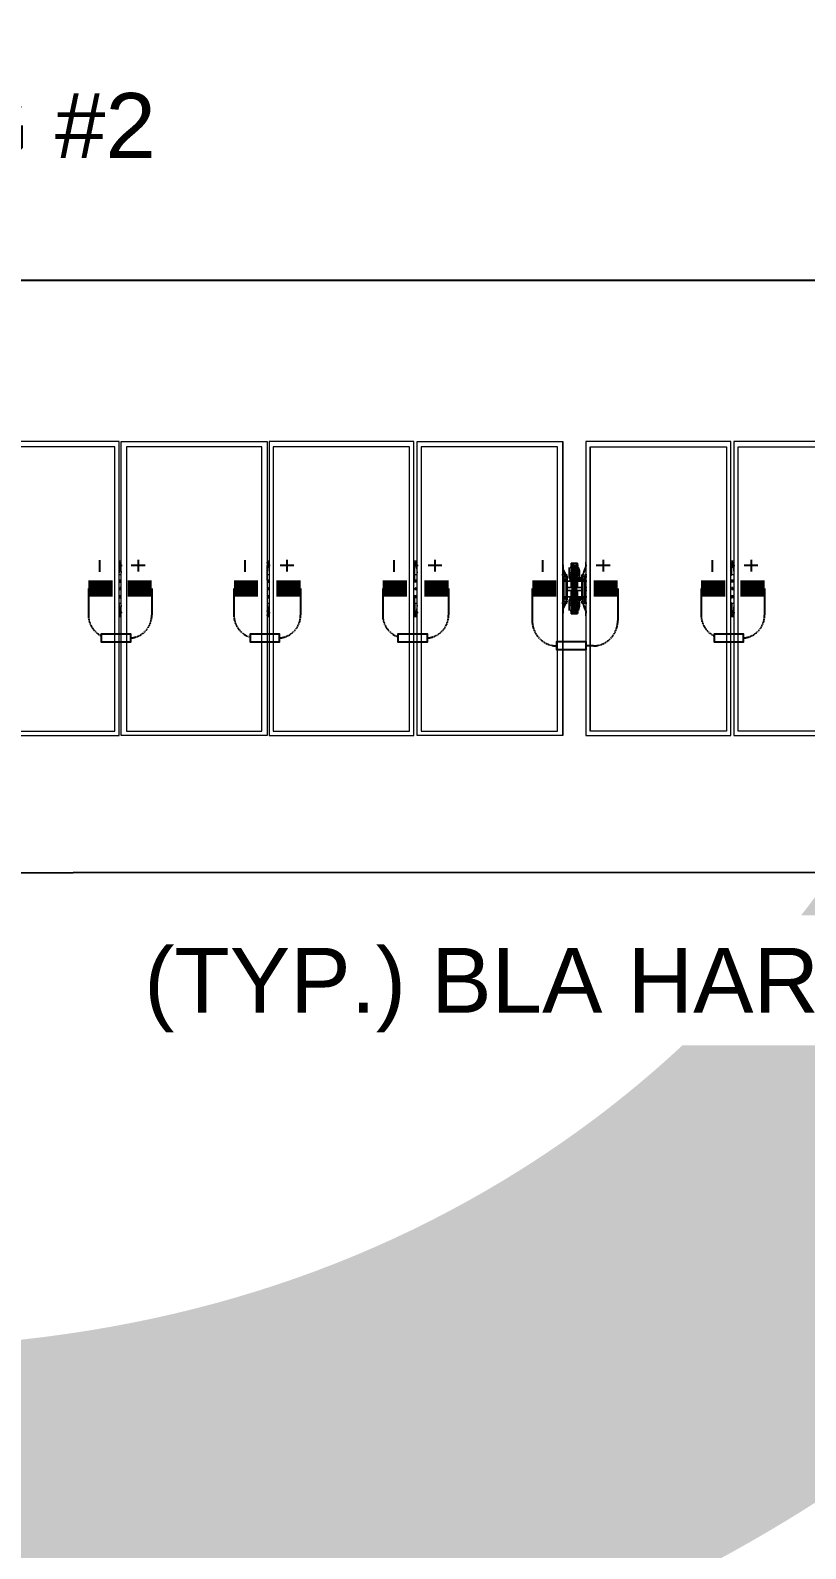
# Model space of a CAD drawing. Header units: feet. Extents: x -327 to 55127, y -297 to 4121.
# Drawn here: x 727.2 to 966.3, y 1106.2 to 1574 of the extents above; entities that cross this region are included whole.
import ezdxf
from ezdxf import colors
from ezdxf.entities.mleader import LeaderData, LeaderLine
from ezdxf.enums import TextEntityAlignment as Align
from ezdxf.lldxf.tags import DXFTag
from ezdxf.math import Vec2, Vec3

# ---------------------------------------------------------------- set-up
doc = ezdxf.new("R2018")
doc.units = ezdxf.units.FT
doc.header["$MEASUREMENT"] = 0
doc.linetypes.add('HIDDEN', pattern=[0.375, 0.25, -0.125])
for name, color, linetype in [('E-DC HARNESS-POS', 10, 'DC HARNESS CABLE'), ('E-HARN-COMP', 8, 'Continuous'), ('E-TRNK-CABL-NEG', 6, 'HIDDEN'), ('E-TRUNK-CABLE-POS', 6, 'HIDDEN'), ('G-ANNO-TEXT', 1, 'Continuous'), ('Polarity-Text', 7, 'Continuous')]:
    doc.layers.add(name, color=color, linetype=linetype)
doc.styles.add('NEI-A', font='arial.ttf')
doc.styles.get("Standard").update_dxf_attribs({"font": 'arial.ttf'})
tags = doc.linetypes.add('DC HARNESS CABLE', pattern='A,0.5,-0.2,["DH",Standard,S=0.1,R=0,X=-0.1,Y=-0.05],-0.2', length=0.9).pattern_tags.tags
tags[6] = DXFTag(74, 10)

# ---------------------------------------------------------------- blocks, each defined once
blk = doc.blocks.new('A$Cc93f9aa1')
at = {"lineweight": 5}
for points in [[(3.1382, 0), (3.3682, 0), (3.3682, 0.4666), (3.1382, 0.4666)], [(3.3615, 0.0067), (3.3615, 0.4583), (3.1449, 0.4583), (3.1449, 0.0067)], [(3.6032, 0.4666), (3.6032, 0), (3.3715, 0), (3.3715, 0.4666)], [(3.5949, 0.4583), (3.3799, 0.4583), (3.3799, 0.0067), (3.5949, 0.0067)], [(3.8365, 0.4666), (3.6065, 0.4666), (3.6065, 0), (3.8365, 0)], [(3.8298, 0.0067), (3.8298, 0.4583), (3.6132, 0.4583), (3.6132, 0.0067)], [(4.0732, 0), (3.8415, 0), (3.8415, 0.4666), (4.0732, 0.4666)], [(4.0648, 0.0067), (4.0648, 0.4583), (3.8482, 0.4583), (3.8482, 0.0067)], [(4.1098, 0), (4.3398, 0), (4.3398, 0.4666), (4.1098, 0.4666)], [(4.1165, 0.4583), (4.3332, 0.4583), (4.3332, 0.0067), (4.1165, 0.0067)], [(4.5748, 0.4666), (4.3448, 0.4666), (4.3448, 0), (4.5748, 0)], [(4.3515, 0.4583), (4.5681, 0.4583), (4.5681, 0.0067), (4.3515, 0.0067)], [(3.3699, 0.275), (3.3699, 0.2733)], [(4.0732, 0.2667), (4.0732, 0.27), (4.0732, 0.275), (4.0732, 0.27)], [(4.0832, 0.2667), (4.0832, 0.2583), (4.0832, 0.2567), (4.0832, 0.255), (4.0865, 0.255), (4.0832, 0.255), (4.0832, 0.2567), (4.0832, 0.2583), (4.0865, 0.2583), (4.0865, 0.2667), (4.0865, 0.2583), (4.0865, 0.255), (4.0848, 0.25), (4.0832, 0.25), (4.0832, 0.2567), (4.0832, 0.25), (4.0848, 0.25), (4.0865, 0.255), (4.0865, 0.2583), (4.0832, 0.2583)], [(4.0832, 0.2667), (4.0832, 0.25)], [(4.0865, 0.2667), (4.0848, 0.2667)], [(4.0948, 0.2683), (4.0965, 0.2683), (4.0948, 0.2683), (4.0932, 0.2683), (4.0932, 0.27), (4.0948, 0.27), (4.0965, 0.27), (4.0948, 0.27), (4.0948, 0.2683), (4.0932, 0.2683), (4.0915, 0.2683), (4.0898, 0.2683), (4.0898, 0.27), (4.0882, 0.27), (4.0865, 0.27), (4.0882, 0.27), (4.0898, 0.27), (4.0898, 0.2683), (4.0915, 0.2683), (4.0915, 0.2667), (4.0915, 0.2467), (4.0898, 0.2467), (4.0898, 0.2183), (4.0882, 0.2183), (4.0882, 0.2467), (4.0882, 0.2183), (4.0898, 0.2183), (4.0898, 0.2467), (4.0915, 0.2467), (4.0915, 0.2667), (4.0898, 0.2667), (4.0915, 0.2667), (4.0915, 0.2683), (4.0898, 0.2683), (4.0882, 0.2683), (4.0882, 0.27), (4.0865, 0.27), (4.0865, 0.2733), (4.0865, 0.2717), (4.0882, 0.27), (4.0865, 0.27), (4.0882, 0.27), (4.0898, 0.27), (4.0915, 0.27), (4.0898, 0.27), (4.0882, 0.27), (4.0865, 0.2717), (4.0882, 0.2717), (4.0865, 0.2717), (4.0882, 0.2717), (4.0898, 0.2717), (4.0915, 0.2717), (4.0898, 0.2717), (4.0882, 0.2717), (4.0865, 0.2717), (4.0865, 0.2733), (4.0865, 0.27), (4.0882, 0.27), (4.0882, 0.2683), (4.0898, 0.2683), (4.0915, 0.2683), (4.0932, 0.2683), (4.0948, 0.2683), (4.0948, 0.27), (4.0932, 0.27), (4.0948, 0.2717), (4.0965, 0.2717), (4.0948, 0.2717), (4.0948, 0.2733), (4.0965, 0.2733), (4.0948, 0.2733), (4.0948, 0.2717), (4.0932, 0.27), (4.0948, 0.27), (4.0932, 0.27), (4.0915, 0.27), (4.0898, 0.27), (4.0915, 0.27), (4.0932, 0.27), (4.0948, 0.27), (4.0965, 0.27), (4.0965, 0.2733), (4.0948, 0.2733), (4.0898, 0.2733), (4.0865, 0.2733), (4.0882, 0.2733), (4.0865, 0.2733), (4.0898, 0.2733), (4.0948, 0.2733), (4.0965, 0.2733), (4.0965, 0.27), (4.0982, 0.27), (4.0965, 0.27), (4.0948, 0.27), (4.0932, 0.27), (4.0948, 0.27), (4.0965, 0.27), (4.0965, 0.2617), (4.0948, 0.2617), (4.0965, 0.2617), (4.0965, 0.2383), (4.0948, 0.2383), (4.0965, 0.2383), (4.0965, 0.2367), (4.0948, 0.235), (4.0965, 0.235), (4.0948, 0.235), (4.1032, 0.235), (4.1048, 0.235), (4.1032, 0.235), (4.1032, 0.23), (4.1032, 0.235), (4.0948, 0.235), (4.0965, 0.235), (4.0948, 0.235), (4.0965, 0.2367), (4.0965, 0.2383), (4.0965, 0.2617), (4.0965, 0.27), (4.0948, 0.27), (4.0965, 0.27), (4.0948, 0.27), (4.0932, 0.27), (4.0932, 0.2683)], [(4.0865, 0.2383), (4.0882, 0.2383), (4.0865, 0.2383), (4.0865, 0.2617), (4.0865, 0.27), (4.0865, 0.2617)], [(4.0898, 0.2683), (4.0898, 0.2467), (4.0882, 0.2467), (4.0882, 0.2683)], [(4.0898, 0.2683), (4.0898, 0.2467), (4.0882, 0.2467), (4.0882, 0.2683)], [(4.0932, 0.2183), (4.0932, 0.2467), (4.0948, 0.2467), (4.0948, 0.2683), (4.0932, 0.2683), (4.0932, 0.2467), (4.0915, 0.2467), (4.0915, 0.2183), (4.0932, 0.2183), (4.0932, 0.1967), (4.0915, 0.1967), (4.0898, 0.1967), (4.0915, 0.1967), (4.0932, 0.1967), (4.0948, 0.1967), (4.0932, 0.1967), (4.0948, 0.1967), (4.0932, 0.1967), (4.0932, 0.2183), (4.0915, 0.2183), (4.0915, 0.2467), (4.0932, 0.2467), (4.0932, 0.2683), (4.0948, 0.2683), (4.0948, 0.2467), (4.0932, 0.2467), (4.0932, 0.2183), (4.0948, 0.2183), (4.0948, 0.2467), (4.0948, 0.2183)], [(4.0948, 0.2667), (4.0932, 0.2667)], [(4.0965, 0.2717), (4.0948, 0.2717)], [(4.0965, 0.255), (4.0965, 0.2583), (4.0982, 0.2583), (4.0982, 0.2667), (4.0965, 0.2667), (4.0982, 0.2667), (4.0982, 0.2583), (4.0965, 0.2583), (4.0965, 0.2667), (4.0965, 0.2583), (4.0965, 0.255), (4.0982, 0.255), (4.0982, 0.2567), (4.0998, 0.2517), (4.0982, 0.2567), (4.0982, 0.255)], [(4.0998, 0.25), (4.0998, 0.2617), (4.0982, 0.2667), (4.0998, 0.2617), (4.0998, 0.25), (4.0998, 0.2517)], [(4.1098, 0.27), (4.1098, 0.2683), (4.1082, 0.2667), (4.1098, 0.2683), (4.1098, 0.27), (4.1098, 0.275)], [(4.0748, 0.2517), (4.0748, 0.25), (4.0732, 0.25), (4.0732, 0.2517), (4.0748, 0.2517), (4.0732, 0.2533), (4.0732, 0.255), (4.0765, 0.255), (4.0782, 0.255), (4.0732, 0.265), (4.0782, 0.255), (4.0765, 0.255), (4.0765, 0.2533), (4.0782, 0.2533), (4.0782, 0.2517)], [(4.0732, 0.2517), (4.0732, 0.25), (4.0748, 0.25), (4.0748, 0.2517), (4.0782, 0.2517), (4.0782, 0.2533), (4.0765, 0.2533), (4.0765, 0.255), (4.0732, 0.255), (4.0732, 0.2533), (4.0748, 0.2517)], [(4.0748, 0.215), (4.0748, 0.2133), (4.0748, 0.215), (4.0732, 0.215), (4.0732, 0.25), (4.0732, 0.215)], [(4.0748, 0.245), (4.0732, 0.245), (4.0748, 0.245), (4.0765, 0.245), (4.0782, 0.2467), (4.0782, 0.2483), (4.0765, 0.2483), (4.0748, 0.2483), (4.0748, 0.2467)], [(4.0765, 0.2483), (4.0748, 0.2467), (4.0765, 0.245), (4.0782, 0.2467)], [(4.0748, 0.2467), (4.0748, 0.2483), (4.0765, 0.2483), (4.0782, 0.2483), (4.0782, 0.2467), (4.0765, 0.245), (4.0748, 0.245)], [(4.0765, 0.2483), (4.0748, 0.2467), (4.0765, 0.245), (4.0782, 0.2467)], [(4.0765, 0.245), (4.0748, 0.245), (4.0748, 0.2467), (4.0748, 0.2483), (4.0765, 0.2483), (4.0782, 0.2483), (4.0782, 0.2467), (4.0782, 0.245), (4.0765, 0.245), (4.0782, 0.245), (4.0782, 0.2467), (4.0765, 0.2467), (4.0782, 0.2467), (4.0765, 0.2467), (4.0782, 0.2467), (4.0765, 0.2467), (4.0782, 0.2467), (4.0765, 0.2467), (4.0782, 0.2467), (4.0765, 0.2467), (4.0782, 0.2467), (4.0765, 0.2467), (4.0782, 0.2467), (4.0765, 0.2467), (4.0782, 0.2467), (4.0765, 0.2467), (4.0782, 0.2467), (4.0782, 0.2483), (4.0765, 0.2483), (4.0748, 0.2483), (4.0748, 0.2467), (4.0748, 0.245)], [(4.0782, 0.2517), (4.0798, 0.2517), (4.0798, 0.2533), (4.0782, 0.2533), (4.0782, 0.255), (4.0798, 0.255), (4.0782, 0.255), (4.0782, 0.2533), (4.0765, 0.2533), (4.0782, 0.2533), (4.0782, 0.255), (4.0782, 0.2533), (4.0798, 0.2533), (4.0798, 0.2517), (4.0782, 0.2517), (4.0798, 0.2517), (4.0798, 0.215), (4.0782, 0.215), (4.0798, 0.215), (4.0798, 0.2517)], [(4.0782, 0.2467), (4.0765, 0.2467)], [(4.0798, 0.245), (4.0865, 0.245)], [(4.0832, 0.2517), (4.0832, 0.25), (4.0832, 0.26), (4.0832, 0.25)], [(4.0848, 0.25), (4.0832, 0.25), (4.0848, 0.2483), (4.0832, 0.25), (4.0848, 0.2483)], [(4.0848, 0.2483), (4.0848, 0.2467), (4.0865, 0.2467), (4.0848, 0.2467), (4.0848, 0.2483), (4.0865, 0.2483), (4.0848, 0.2483), (4.0865, 0.2483)], [(4.0898, 0.2617), (4.0882, 0.2617)], [(4.0898, 0.2617), (4.0882, 0.2617)], [(4.0965, 0.2617), (4.0948, 0.2617)], [(4.0965, 0.255), (4.0965, 0.25), (4.0965, 0.2483), (4.0982, 0.25), (4.0965, 0.2483), (4.0965, 0.25), (4.0982, 0.25), (4.0998, 0.2517), (4.0982, 0.25), (4.0965, 0.25)], [(4.0998, 0.25), (4.0982, 0.2483), (4.0965, 0.2483), (4.1032, 0.2483), (4.0965, 0.2483), (4.0982, 0.2483), (4.0998, 0.2483), (4.0982, 0.2483)], [(4.0965, 0.2483), (4.0982, 0.2483)], [(4.1032, 0.2467), (4.0982, 0.2467), (4.0965, 0.245), (4.1032, 0.245), (4.0965, 0.245), (4.0982, 0.2467)], [(4.0998, 0.25), (4.0998, 0.26), (4.0998, 0.25), (4.0982, 0.2483), (4.0998, 0.25), (4.1015, 0.25)], [(4.0998, 0.2567), (4.0998, 0.2583)], [(4.1048, 0.255), (4.1032, 0.255), (4.1048, 0.255), (4.1048, 0.2533), (4.1048, 0.255), (4.1032, 0.255)], [(4.1048, 0.215), (4.1032, 0.215), (4.1032, 0.2517), (4.1048, 0.2517), (4.1032, 0.2517), (4.1032, 0.255), (4.1032, 0.2517), (4.1048, 0.2517), (4.1032, 0.2517), (4.1032, 0.215)], [(4.1048, 0.2533), (4.1048, 0.255), (4.1082, 0.265), (4.1048, 0.255), (4.1098, 0.255), (4.1082, 0.2533), (4.1082, 0.2517), (4.1048, 0.2517), (4.1048, 0.2533), (4.1048, 0.255), (4.1098, 0.255), (4.1082, 0.2533), (4.1082, 0.2517), (4.1048, 0.2517)], [(4.1065, 0.2483), (4.1048, 0.2467), (4.1065, 0.245), (4.1082, 0.2467)], [(4.1048, 0.2467), (4.1048, 0.2483), (4.1065, 0.2483), (4.1082, 0.2483), (4.1082, 0.2467), (4.1065, 0.245), (4.1048, 0.245), (4.1048, 0.2467), (4.1048, 0.2483), (4.1048, 0.2467), (4.1048, 0.245), (4.1065, 0.245), (4.1082, 0.2467), (4.1082, 0.2483), (4.1065, 0.2483), (4.1048, 0.2483)], [(4.1065, 0.2483), (4.1048, 0.2467), (4.1065, 0.245), (4.1082, 0.2467)], [(4.1115, 0.2517), (4.1098, 0.2517), (4.1098, 0.25), (4.1098, 0.2517), (4.1082, 0.2517), (4.1098, 0.2517)], [(4.1082, 0.25), (4.1082, 0.2517), (4.1082, 0.25), (4.1098, 0.25), (4.1098, 0.215), (4.1082, 0.215), (4.1098, 0.215), (4.1098, 0.25)], [(4.1115, 0.245), (4.1098, 0.245)], [(3.3715, 0.235), (3.3699, 0.235), (3.3699, 0.2333), (3.3682, 0.2333), (3.3682, 0.2317), (3.3699, 0.2317), (3.3715, 0.2317), (3.3715, 0.2333)], [(3.6049, 0.235), (3.6049, 0.2333), (3.6032, 0.2333), (3.6032, 0.2317), (3.6049, 0.2317), (3.6065, 0.2317), (3.6065, 0.2333)], [(3.8398, 0.235), (3.8382, 0.2333), (3.8382, 0.2317), (3.8415, 0.2317), (3.8415, 0.2333), (3.8398, 0.2333)], [(4.0748, 0.235), (4.0732, 0.235)], [(4.0748, 0.235), (4.0732, 0.235)], [(4.0748, 0.23), (4.0732, 0.23)], [(4.0748, 0.23), (4.0732, 0.23)], [(4.0748, 0.2167), (4.0765, 0.2167), (4.0782, 0.2183), (4.0782, 0.22), (4.0765, 0.22), (4.0748, 0.22), (4.0732, 0.22), (4.0748, 0.22), (4.0748, 0.2183), (4.0748, 0.22), (4.0748, 0.2183), (4.0748, 0.2167), (4.0765, 0.2167)], [(4.0765, 0.22), (4.0748, 0.2183), (4.0765, 0.2167), (4.0782, 0.2183)], [(4.0765, 0.22), (4.0748, 0.2183), (4.0765, 0.2167), (4.0782, 0.2183)], [(4.0765, 0.22), (4.0748, 0.22), (4.0765, 0.22), (4.0782, 0.22), (4.0782, 0.2183), (4.0782, 0.2167), (4.0765, 0.2167), (4.0782, 0.2167), (4.0782, 0.2183), (4.0765, 0.2183), (4.0782, 0.2183), (4.0765, 0.2183), (4.0782, 0.2183), (4.0765, 0.2183), (4.0782, 0.2183), (4.0765, 0.2183), (4.0782, 0.2183), (4.0765, 0.2183), (4.0782, 0.2183), (4.0765, 0.2183), (4.0782, 0.2183), (4.0765, 0.2183), (4.0782, 0.2183), (4.0765, 0.2183), (4.0782, 0.2183), (4.0782, 0.22), (4.0765, 0.22), (4.0748, 0.22), (4.0748, 0.2183), (4.0748, 0.2167), (4.0748, 0.2183), (4.0748, 0.2167), (4.0765, 0.2167), (4.0782, 0.2183), (4.0782, 0.22)], [(4.0782, 0.2183), (4.0765, 0.2183)], [(4.0798, 0.235), (4.0882, 0.235), (4.0865, 0.235), (4.0882, 0.235), (4.0798, 0.235), (4.0798, 0.23)], [(4.0882, 0.23), (4.0798, 0.23), (4.0882, 0.23), (4.0865, 0.23), (4.0882, 0.23), (4.0865, 0.23)], [(4.0865, 0.22), (4.0798, 0.22)], [(4.0865, 0.2183), (4.0848, 0.2183), (4.0848, 0.2167), (4.0848, 0.2183)], [(4.0865, 0.2383), (4.0865, 0.2367), (4.0865, 0.235), (4.0882, 0.235), (4.0865, 0.235), (4.0865, 0.2383), (4.0865, 0.2367), (4.0882, 0.2367), (4.0865, 0.2367), (4.0865, 0.235), (4.0882, 0.235), (4.0865, 0.235)], [(4.0865, 0.23), (4.0882, 0.23), (4.0865, 0.23), (4.0865, 0.2267), (4.0865, 0.23), (4.0865, 0.2267)], [(4.0865, 0.2267), (4.0865, 0.2033), (4.0865, 0.195), (4.0865, 0.2033), (4.0865, 0.2267), (4.0882, 0.2267)], [(4.0932, 0.195), (4.0932, 0.1967), (4.0948, 0.1967), (4.0948, 0.2183), (4.0948, 0.1967), (4.0932, 0.1967), (4.0932, 0.195), (4.0948, 0.195)], [(4.0965, 0.2367), (4.0965, 0.235), (4.0982, 0.235), (4.0965, 0.235), (4.0965, 0.2367), (4.0948, 0.2367), (4.0965, 0.2367), (4.0965, 0.2383), (4.0965, 0.2367), (4.0948, 0.2367)], [(4.1048, 0.23), (4.1032, 0.23), (4.0948, 0.23), (4.0965, 0.23), (4.0948, 0.23), (4.0965, 0.23), (4.0965, 0.2267), (4.0965, 0.2283), (4.0948, 0.23), (4.1032, 0.23)], [(4.0965, 0.2267), (4.0965, 0.23), (4.0948, 0.23), (4.0965, 0.2283)], [(4.0965, 0.23), (4.0948, 0.23)], [(4.0965, 0.2267), (4.0948, 0.2267), (4.0965, 0.2267), (4.0965, 0.2033), (4.0948, 0.2033), (4.0965, 0.2033)], [(4.0982, 0.23), (4.0965, 0.23)], [(4.0982, 0.2183), (4.1032, 0.2183), (4.0982, 0.2183), (4.0965, 0.22), (4.1032, 0.22), (4.0965, 0.22)], [(4.1048, 0.22), (4.1048, 0.2183), (4.1048, 0.2167), (4.1065, 0.2167), (4.1082, 0.2183), (4.1082, 0.22), (4.1065, 0.22)], [(4.1065, 0.22), (4.1048, 0.2183), (4.1065, 0.2167), (4.1082, 0.2183)], [(4.1048, 0.22), (4.1048, 0.2183), (4.1048, 0.2167), (4.1048, 0.2183), (4.1048, 0.22), (4.1065, 0.22)], [(4.1065, 0.22), (4.1048, 0.2183), (4.1065, 0.2167), (4.1082, 0.2183)], [(4.1082, 0.22), (4.1082, 0.2183), (4.1082, 0.22), (4.1065, 0.22)], [(4.1082, 0.2183), (4.1065, 0.2183)], [(4.1082, 0.2183), (4.1065, 0.2183)], [(4.1115, 0.235), (4.1098, 0.235)], [(4.1115, 0.235), (4.1098, 0.235)], [(4.1115, 0.23), (4.1098, 0.23)], [(4.1115, 0.23), (4.1098, 0.23)], [(4.1115, 0.22), (4.1098, 0.22)], [(4.3432, 0.235), (4.3415, 0.235), (4.3415, 0.2317), (4.3448, 0.2317), (4.3448, 0.2333), (4.3432, 0.2333)], [(4.0732, 0.215), (4.0732, 0.2133)], [(4.0765, 0.2117), (4.0765, 0.21), (4.0782, 0.21), (4.0732, 0.2), (4.0782, 0.21), (4.0765, 0.21), (4.0732, 0.21), (4.0732, 0.2117), (4.0748, 0.2133), (4.0782, 0.2133), (4.0765, 0.2117), (4.0765, 0.21), (4.0732, 0.21), (4.0732, 0.2117), (4.0748, 0.2133), (4.0782, 0.2133)], [(4.0732, 0.1967), (4.0732, 0.1983)], [(4.0732, 0.19), (4.0732, 0.195)], [(4.0798, 0.21), (4.0782, 0.21), (4.0782, 0.2117), (4.0765, 0.2117), (4.0782, 0.2117), (4.0782, 0.21)], [(4.0782, 0.2133), (4.0798, 0.2133), (4.0798, 0.2117), (4.0782, 0.2117), (4.0782, 0.21), (4.0782, 0.2117), (4.0798, 0.2117), (4.0798, 0.2133)], [(4.0832, 0.2133), (4.0832, 0.2083), (4.0832, 0.2133), (4.0832, 0.215), (4.0848, 0.215), (4.0848, 0.2167), (4.0832, 0.215), (4.0832, 0.2133), (4.0832, 0.215), (4.0848, 0.215), (4.0865, 0.2117), (4.0848, 0.21), (4.0832, 0.21), (4.0832, 0.2083), (4.0832, 0.2067), (4.0832, 0.2083), (4.0832, 0.21), (4.0848, 0.21), (4.0865, 0.2117), (4.0848, 0.215), (4.0848, 0.2167), (4.0832, 0.215), (4.0848, 0.2167), (4.0832, 0.215), (4.0832, 0.205), (4.0832, 0.215)], [(4.0865, 0.2167), (4.0848, 0.2167), (4.0832, 0.215), (4.0832, 0.205), (4.0832, 0.215), (4.0848, 0.2167), (4.0865, 0.2167), (4.0848, 0.2167), (4.0865, 0.2167), (4.0848, 0.2167), (4.0865, 0.2167), (4.0848, 0.2167)], [(4.0832, 0.1983), (4.0832, 0.205), (4.0832, 0.1983), (4.0832, 0.2067), (4.0865, 0.2067), (4.0865, 0.1983), (4.0848, 0.1983), (4.0865, 0.1983), (4.0865, 0.2067), (4.0832, 0.2067)], [(4.0865, 0.21), (4.0865, 0.2067)], [(4.0882, 0.1983), (4.0865, 0.1983)], [(4.0932, 0.1933), (4.0882, 0.1933), (4.0865, 0.1933), (4.0882, 0.1933), (4.0865, 0.1933), (4.0865, 0.195), (4.0882, 0.195), (4.0882, 0.1967), (4.0882, 0.195), (4.0865, 0.195), (4.0865, 0.1933), (4.0882, 0.1933)], [(4.0898, 0.2033), (4.0882, 0.2033)], [(4.0898, 0.2033), (4.0882, 0.2033)], [(4.0915, 0.1983), (4.0915, 0.1967), (4.0898, 0.1967), (4.0915, 0.1967)], [(4.0948, 0.195), (4.0948, 0.1967), (4.0948, 0.195), (4.0965, 0.195), (4.0965, 0.1933), (4.0948, 0.1933), (4.0965, 0.1933), (4.0948, 0.1933), (4.0948, 0.195), (4.0965, 0.195), (4.0965, 0.2033), (4.0965, 0.195), (4.0982, 0.195), (4.0965, 0.195), (4.0965, 0.1933), (4.0948, 0.1933), (4.0932, 0.195), (4.0915, 0.195), (4.0932, 0.195), (4.0948, 0.195), (4.0932, 0.195)], [(4.0948, 0.1983), (4.0932, 0.1983)], [(4.0965, 0.195), (4.0948, 0.195), (4.0948, 0.1933), (4.0965, 0.1933), (4.0948, 0.1933), (4.0932, 0.195), (4.0948, 0.195), (4.0932, 0.195), (4.0948, 0.195), (4.0948, 0.1967)], [(4.0965, 0.2033), (4.0948, 0.2033)], [(4.0965, 0.215), (4.0965, 0.2167), (4.1032, 0.2167), (4.0965, 0.2167)], [(4.0965, 0.2167), (4.0982, 0.215), (4.0965, 0.2167), (4.0982, 0.2167)], [(4.0998, 0.2167), (4.0982, 0.2167), (4.0998, 0.215), (4.0982, 0.2167), (4.0965, 0.2167), (4.0982, 0.2167)], [(4.0982, 0.1983), (4.0965, 0.1983), (4.0982, 0.1983), (4.0998, 0.205), (4.0998, 0.215), (4.0998, 0.2133), (4.0998, 0.215), (4.0998, 0.205)], [(4.0982, 0.2083), (4.0998, 0.2133), (4.0998, 0.215), (4.0965, 0.215), (4.0965, 0.2117), (4.0965, 0.21), (4.0982, 0.21)], [(4.0982, 0.2083), (4.0998, 0.2133), (4.0998, 0.215), (4.0965, 0.215), (4.0965, 0.2117), (4.0965, 0.21), (4.0982, 0.21)], [(4.0965, 0.2067), (4.0965, 0.21)], [(4.0982, 0.1983), (4.0965, 0.1983), (4.0965, 0.2067), (4.0982, 0.2067)], [(4.0982, 0.1983), (4.0965, 0.1983), (4.0965, 0.2067), (4.0982, 0.2067)], [(4.0982, 0.2167), (4.0998, 0.215)], [(4.0998, 0.215), (4.0998, 0.205), (4.0998, 0.215), (4.1015, 0.215)], [(4.0998, 0.2067), (4.0998, 0.2083)], [(4.1048, 0.2133), (4.1032, 0.2133), (4.1032, 0.21), (4.1048, 0.21), (4.1048, 0.2117), (4.1048, 0.2133), (4.1048, 0.2117), (4.1048, 0.21), (4.1032, 0.21), (4.1032, 0.2133), (4.1048, 0.2133), (4.1082, 0.2133), (4.1082, 0.215), (4.1082, 0.2133)], [(4.1032, 0.21), (4.1048, 0.21), (4.1048, 0.2117), (4.1048, 0.21)], [(4.1048, 0.21), (4.1098, 0.21), (4.1082, 0.2117), (4.1082, 0.2133), (4.1098, 0.2133), (4.1098, 0.215), (4.1098, 0.2133), (4.1082, 0.2133), (4.1082, 0.2117), (4.1098, 0.21), (4.1048, 0.21), (4.1082, 0.2)], [(4.1082, 0.1983), (4.1098, 0.1983), (4.1098, 0.1967), (4.1098, 0.1983)], [(4.1098, 0.19), (4.1098, 0.195)]]:
    blk.add_lwpolyline(points, close=True, dxfattribs=at)
for points in [[(4.0648, 0.0067), (4.0648, 0.4583)], [(4.0732, 0), (4.0732, 0.4666)], [(4.1098, 0.4666), (4.1098, 0)], [(4.1165, 0.4583), (4.1165, 0.0067)], [(3.3715, 0.2767), (3.3682, 0.2767)], [(3.3699, 0.255), (3.3682, 0.255), (3.3682, 0.2567), (3.3699, 0.2633), (3.3699, 0.2733), (3.3699, 0.27), (3.3682, 0.2683)], [(3.3715, 0.27), (3.3715, 0.2733)], [(3.6065, 0.2767), (3.6032, 0.2767)], [(3.6049, 0.27), (3.6049, 0.2733), (3.6049, 0.275), (3.6049, 0.2733), (3.6049, 0.2717), (3.6032, 0.2717), (3.6032, 0.2683)], [(3.6049, 0.255), (3.6032, 0.255), (3.6032, 0.2633), (3.6049, 0.2733)], [(3.8415, 0.2767), (3.8365, 0.2767)], [(3.8365, 0.255), (3.8382, 0.255), (3.8382, 0.2633), (3.8398, 0.2733)], [(3.8415, 0.275), (3.8398, 0.275), (3.8398, 0.2733), (3.8382, 0.2733), (3.8382, 0.27), (3.8382, 0.2683)], [(3.8398, 0.27), (3.8398, 0.2733), (3.8398, 0.275)], [(4.0732, 0.2667), (4.0732, 0.2667)], [(4.0732, 0.2667), (4.0732, 0.2667)], [(4.0882, 0.27), (4.0898, 0.27), (4.0882, 0.27)], [(4.0882, 0.27), (4.0898, 0.27), (4.0882, 0.27)], [(4.0948, 0.27), (4.0948, 0.27)], [(4.0948, 0.27), (4.0948, 0.27)], [(4.1098, 0.2667), (4.1098, 0.2667)], [(4.1098, 0.2667), (4.1098, 0.2667)], [(4.3448, 0.2767), (4.3398, 0.2767)], [(4.3398, 0.255), (4.3415, 0.255), (4.3415, 0.2633), (4.3432, 0.2733)], [(4.3432, 0.27), (4.3432, 0.2733), (4.3432, 0.275), (4.3432, 0.2733), (4.3415, 0.2733), (4.3415, 0.2717), (4.3415, 0.27), (4.3415, 0.2683)], [(3.3699, 0.2467), (3.3682, 0.2467), (3.3682, 0.255)], [(3.3715, 0.2467), (3.3682, 0.2467)], [(3.3715, 0.245), (3.3682, 0.245), (3.3699, 0.245)], [(3.3682, 0.245), (3.3682, 0.2433), (3.3715, 0.2433)], [(3.6049, 0.2467), (3.6032, 0.2467), (3.6032, 0.255)], [(3.6065, 0.2467), (3.6032, 0.2467)], [(3.6065, 0.245), (3.6032, 0.245), (3.6049, 0.245)], [(3.6032, 0.245), (3.6032, 0.2433), (3.6065, 0.2433)], [(3.8398, 0.2467), (3.8382, 0.2467), (3.8365, 0.2467), (3.8382, 0.2483), (3.8382, 0.255)], [(3.8415, 0.2467), (3.8365, 0.2467)], [(3.8415, 0.245), (3.8382, 0.245), (3.8365, 0.245)], [(3.8415, 0.2433), (3.8382, 0.2433), (3.8365, 0.2433)], [(3.8382, 0.2433), (3.8382, 0.245)], [(4.0748, 0.2483), (4.0748, 0.2483)], [(4.0748, 0.2483), (4.0748, 0.2483)], [(4.0748, 0.2467), (4.0748, 0.2467)], [(4.0748, 0.2467), (4.0748, 0.2467)], [(4.0748, 0.245), (4.0748, 0.245)], [(4.0748, 0.245), (4.0748, 0.245)], [(4.0765, 0.2483), (4.0765, 0.2483)], [(4.0765, 0.2483), (4.0765, 0.2483)], [(4.0765, 0.245), (4.0782, 0.245)], [(4.0765, 0.245), (4.0765, 0.245)], [(4.0765, 0.245), (4.0782, 0.245)], [(4.0765, 0.245), (4.0765, 0.245)], [(4.0782, 0.2517), (4.0782, 0.2517)], [(4.0782, 0.2517), (4.0782, 0.2517)], [(4.0782, 0.2483), (4.0782, 0.2483)], [(4.0782, 0.2483), (4.0782, 0.2483)], [(4.0782, 0.2467), (4.0782, 0.2467)], [(4.0782, 0.2467), (4.0782, 0.2467)], [(4.0782, 0.245), (4.0782, 0.245)], [(4.0782, 0.245), (4.0782, 0.245)], [(4.0798, 0.2517), (4.0798, 0.2517)], [(4.0798, 0.2517), (4.0798, 0.2517)], [(4.0832, 0.26), (4.0832, 0.26)], [(4.0832, 0.26), (4.0832, 0.26)], [(4.0832, 0.25), (4.0848, 0.2483)], [(4.0832, 0.25), (4.0848, 0.2483)], [(4.0832, 0.25), (4.0848, 0.2483)], [(4.0832, 0.25), (4.0848, 0.25)], [(4.0848, 0.2483), (4.0848, 0.25)], [(4.0865, 0.2483), (4.0848, 0.2483)], [(4.0865, 0.2483), (4.0848, 0.2483)], [(4.0848, 0.2483), (4.0865, 0.2483)], [(4.0848, 0.2483), (4.0865, 0.2483)], [(4.0982, 0.26), (4.0982, 0.26)], [(4.0982, 0.26), (4.0982, 0.26)], [(4.1032, 0.2517), (4.1032, 0.2517)], [(4.1032, 0.2517), (4.1032, 0.2517)], [(4.1048, 0.2483), (4.1065, 0.2483), (4.1082, 0.2483), (4.1082, 0.2467), (4.1082, 0.245), (4.1065, 0.245), (4.1048, 0.245), (4.1048, 0.2467), (4.1048, 0.245)], [(4.1048, 0.2483), (4.1048, 0.2483)], [(4.1048, 0.245), (4.1065, 0.245), (4.1082, 0.245), (4.1082, 0.2467), (4.1065, 0.2467), (4.1082, 0.2467), (4.1065, 0.2467), (4.1082, 0.2467), (4.1065, 0.2467), (4.1082, 0.2467), (4.1065, 0.2467), (4.1082, 0.2467), (4.1065, 0.2467), (4.1082, 0.2467), (4.1065, 0.2467), (4.1082, 0.2467), (4.1065, 0.2467), (4.1082, 0.2467), (4.1065, 0.2467), (4.1082, 0.2467), (4.1065, 0.2467), (4.1082, 0.2467), (4.1098, 0.2467), (4.1082, 0.2467), (4.1082, 0.2483), (4.1065, 0.2483), (4.1048, 0.2483)], [(4.1048, 0.2483), (4.1048, 0.2483)], [(4.1048, 0.2467), (4.1048, 0.2467)], [(4.1048, 0.2467), (4.1048, 0.2467)], [(4.1048, 0.245), (4.1048, 0.245)], [(4.1048, 0.245), (4.1048, 0.245)], [(4.1065, 0.2483), (4.1065, 0.2483)], [(4.1065, 0.2483), (4.1065, 0.2483)], [(4.1065, 0.245), (4.1065, 0.245)], [(4.1065, 0.245), (4.1065, 0.245)], [(4.1082, 0.2483), (4.1082, 0.2483)], [(4.1082, 0.2483), (4.1082, 0.2483)], [(4.1082, 0.2467), (4.1082, 0.2467)], [(4.1082, 0.2467), (4.1082, 0.2467)], [(4.1082, 0.245), (4.1082, 0.245)], [(4.1082, 0.245), (4.1082, 0.245)], [(4.3448, 0.2467), (4.3415, 0.2467), (4.3398, 0.2467), (4.3398, 0.2533), (4.3415, 0.255)], [(4.3398, 0.2467), (4.3415, 0.2467)], [(4.3448, 0.245), (4.3415, 0.245), (4.3398, 0.245)], [(4.3448, 0.2433), (4.3415, 0.2433), (4.3398, 0.2433)], [(4.3415, 0.2433), (4.3415, 0.245)], [(3.3715, 0.2217), (3.3682, 0.2217), (3.3682, 0.22)], [(3.3715, 0.22), (3.3682, 0.22), (3.3699, 0.22)], [(3.3699, 0.1917), (3.3699, 0.2), (3.3682, 0.21), (3.3682, 0.2183), (3.3699, 0.2183)], [(3.3682, 0.2183), (3.3715, 0.2183)], [(3.6065, 0.2217), (3.6032, 0.2217), (3.6032, 0.22), (3.6065, 0.22)], [(3.6049, 0.2183), (3.6032, 0.2183), (3.6032, 0.21), (3.6049, 0.2), (3.6049, 0.1917), (3.6065, 0.1917)], [(3.6032, 0.2183), (3.6065, 0.2183)], [(3.8415, 0.2217), (3.8382, 0.2217), (3.8365, 0.2217)], [(3.8365, 0.22), (3.8382, 0.22), (3.8415, 0.22)], [(3.8382, 0.21), (3.8382, 0.2167), (3.8365, 0.2183), (3.8382, 0.2183), (3.8365, 0.2183)], [(3.8382, 0.22), (3.8382, 0.2217)], [(3.8415, 0.2183), (3.8382, 0.2183)], [(4.0748, 0.22), (4.0748, 0.22)], [(4.0748, 0.22), (4.0748, 0.22)], [(4.0748, 0.2183), (4.0748, 0.2183)], [(4.0748, 0.2183), (4.0748, 0.2183)], [(4.0765, 0.22), (4.0765, 0.22)], [(4.0765, 0.22), (4.0765, 0.22)], [(4.0782, 0.22), (4.0782, 0.22)], [(4.0782, 0.22), (4.0782, 0.22)], [(4.0782, 0.2183), (4.0782, 0.2183)], [(4.0782, 0.2183), (4.0782, 0.2183)], [(4.0865, 0.23), (4.0882, 0.23)], [(4.0865, 0.23), (4.0882, 0.23)], [(4.0865, 0.23), (4.0882, 0.23)], [(4.0865, 0.23), (4.0882, 0.23)], [(4.0898, 0.2183), (4.0898, 0.1967), (4.0882, 0.1967), (4.0882, 0.2183)], [(4.0898, 0.2183), (4.0898, 0.1967), (4.0882, 0.1967), (4.0882, 0.2183)], [(4.0915, 0.2183), (4.0898, 0.2183)], [(4.0915, 0.2183), (4.0898, 0.2183)], [(4.0915, 0.1983), (4.0915, 0.2183)], [(4.0915, 0.1983), (4.0915, 0.2183)], [(4.0965, 0.23), (4.0982, 0.23)], [(4.0965, 0.23), (4.0982, 0.23)], [(4.1048, 0.2183), (4.1048, 0.22)], [(4.1065, 0.22), (4.1048, 0.22)], [(4.1048, 0.22), (4.1048, 0.22)], [(4.1048, 0.22), (4.1048, 0.22)], [(4.1048, 0.2167), (4.1048, 0.2183)], [(4.1048, 0.2183), (4.1048, 0.2183)], [(4.1048, 0.2183), (4.1048, 0.2183)], [(4.1082, 0.22), (4.1065, 0.22)], [(4.1065, 0.22), (4.1065, 0.22)], [(4.1065, 0.22), (4.1065, 0.22)], [(4.1065, 0.2183), (4.1082, 0.2183)], [(4.1065, 0.2183), (4.1082, 0.2183)], [(4.1065, 0.2183), (4.1082, 0.2183)], [(4.1065, 0.2183), (4.1082, 0.2183)], [(4.1065, 0.2183), (4.1082, 0.2183)], [(4.1065, 0.2183), (4.1082, 0.2183)], [(4.1065, 0.2183), (4.1082, 0.2183)], [(4.1065, 0.2183), (4.1082, 0.2183)], [(4.1065, 0.2183), (4.1082, 0.2183)], [(4.1065, 0.2183), (4.1082, 0.2183)], [(4.1065, 0.2183), (4.1082, 0.2183)], [(4.1065, 0.2183), (4.1082, 0.2183)], [(4.1065, 0.2183), (4.1082, 0.2183)], [(4.1065, 0.2167), (4.1082, 0.2183)], [(4.1065, 0.2183), (4.1082, 0.2183)], [(4.1082, 0.22), (4.1082, 0.22)], [(4.1082, 0.2183), (4.1082, 0.22)], [(4.1082, 0.22), (4.1082, 0.22)], [(4.1082, 0.2183), (4.1082, 0.2183)], [(4.1082, 0.2167), (4.1082, 0.2183)], [(4.1082, 0.2183), (4.1082, 0.2183)], [(4.1082, 0.2167), (4.1082, 0.2183)], [(4.3448, 0.2217), (4.3415, 0.2217), (4.3398, 0.2217)], [(4.3398, 0.22), (4.3415, 0.22), (4.3448, 0.22)], [(4.3415, 0.21), (4.3398, 0.2117), (4.3398, 0.2183), (4.3415, 0.2183), (4.3398, 0.2183)], [(4.3415, 0.22), (4.3415, 0.2217)], [(4.3448, 0.2183), (4.3415, 0.2183)], [(3.3682, 0.1967), (3.3699, 0.195), (3.3699, 0.19), (3.3699, 0.1917), (3.3715, 0.1917), (3.3715, 0.195)], [(3.6032, 0.1967), (3.6032, 0.1933), (3.6049, 0.1933), (3.6049, 0.19), (3.6049, 0.1917), (3.6049, 0.195)], [(3.8365, 0.21), (3.8382, 0.21), (3.8382, 0.2), (3.8398, 0.1933), (3.8398, 0.1917), (3.8415, 0.1917)], [(3.8382, 0.1967), (3.8382, 0.195), (3.8382, 0.1917), (3.8398, 0.1917), (3.8398, 0.19), (3.8415, 0.19)], [(3.8398, 0.195), (3.8398, 0.1917), (3.8398, 0.19)], [(4.0732, 0.2133), (4.0748, 0.2133), (4.0732, 0.2133)], [(4.0732, 0.2133), (4.0748, 0.2133), (4.0732, 0.2133)], [(4.0732, 0.1983), (4.0732, 0.1983)], [(4.0732, 0.1983), (4.0732, 0.1983)], [(4.0732, 0.195), (4.0732, 0.195)], [(4.0732, 0.195), (4.0732, 0.195)], [(4.0748, 0.2167), (4.0748, 0.2167)], [(4.0748, 0.2167), (4.0748, 0.2167)], [(4.0765, 0.2167), (4.0765, 0.2167)], [(4.0765, 0.2167), (4.0765, 0.2167)], [(4.0782, 0.2167), (4.0782, 0.2167)], [(4.0782, 0.2167), (4.0782, 0.2167)], [(4.0782, 0.215), (4.0782, 0.215)], [(4.0782, 0.215), (4.0782, 0.215)], [(4.0798, 0.215), (4.0798, 0.215)], [(4.0798, 0.215), (4.0798, 0.215)], [(4.0832, 0.205), (4.0832, 0.205)], [(4.0832, 0.205), (4.0832, 0.205)], [(4.0848, 0.1983), (4.0848, 0.1983)], [(4.0848, 0.1983), (4.0848, 0.1983)], [(4.0865, 0.195), (4.0882, 0.1967)], [(4.0865, 0.195), (4.0882, 0.1967)], [(4.0865, 0.1933), (4.0882, 0.195)], [(4.0865, 0.195), (4.0882, 0.195)], [(4.0865, 0.1933), (4.0882, 0.195)], [(4.0865, 0.195), (4.0882, 0.195)], [(4.0865, 0.1933), (4.0882, 0.1933)], [(4.0865, 0.1933), (4.0882, 0.1933)], [(4.0865, 0.1933), (4.0882, 0.1933)], [(4.0865, 0.1933), (4.0882, 0.1933)], [(4.0882, 0.195), (4.0882, 0.1967)], [(4.0882, 0.195), (4.0882, 0.1967)], [(4.0882, 0.195), (4.0898, 0.195)], [(4.0882, 0.195), (4.0898, 0.195)], [(4.0882, 0.195), (4.0898, 0.195)], [(4.0882, 0.195), (4.0898, 0.195)], [(4.0882, 0.195), (4.0882, 0.195)], [(4.0882, 0.1933), (4.0882, 0.195)], [(4.0882, 0.195), (4.0898, 0.195)], [(4.0882, 0.195), (4.0898, 0.195)], [(4.0882, 0.195), (4.0898, 0.195)], [(4.0882, 0.195), (4.0898, 0.195)], [(4.0882, 0.195), (4.0882, 0.195)], [(4.0882, 0.1933), (4.0882, 0.195)], [(4.0898, 0.1983), (4.0915, 0.1983)], [(4.0898, 0.1983), (4.0915, 0.1983)], [(4.0898, 0.1967), (4.0898, 0.195)], [(4.0898, 0.1967), (4.0898, 0.195)], [(4.0898, 0.195), (4.0915, 0.195)], [(4.0898, 0.195), (4.0915, 0.195)], [(4.0898, 0.195), (4.0915, 0.195)], [(4.0898, 0.195), (4.0915, 0.195)], [(4.0948, 0.1933), (4.0932, 0.1933)], [(4.0932, 0.1933), (4.0948, 0.1933)], [(4.0948, 0.1933), (4.0932, 0.1933)], [(4.0932, 0.1933), (4.0948, 0.1933)], [(4.0948, 0.1967), (4.0948, 0.195), (4.0965, 0.195)], [(4.0965, 0.195), (4.0948, 0.1967)], [(4.0982, 0.205), (4.0982, 0.205)], [(4.0982, 0.205), (4.0982, 0.205)], [(4.0982, 0.1983), (4.0982, 0.1983)], [(4.0982, 0.1983), (4.0982, 0.1983)], [(4.1032, 0.215), (4.1032, 0.215)], [(4.1032, 0.215), (4.1032, 0.215)], [(4.1048, 0.2167), (4.1065, 0.2167)], [(4.1048, 0.2167), (4.1048, 0.2167)], [(4.1048, 0.2167), (4.1065, 0.2167)], [(4.1048, 0.2167), (4.1065, 0.2167)], [(4.1048, 0.2167), (4.1048, 0.2167)], [(4.1048, 0.215), (4.1048, 0.215)], [(4.1048, 0.215), (4.1048, 0.215)], [(4.1065, 0.2167), (4.1082, 0.2167)], [(4.1065, 0.2167), (4.1065, 0.2167)], [(4.1065, 0.2167), (4.1082, 0.2167)], [(4.1065, 0.2167), (4.1065, 0.2167)], [(4.1082, 0.2167), (4.1082, 0.2167)], [(4.1082, 0.2167), (4.1082, 0.2167)], [(4.1098, 0.1983), (4.1098, 0.1983)], [(4.1098, 0.1983), (4.1098, 0.1983)], [(4.1098, 0.195), (4.1098, 0.195)], [(4.1098, 0.195), (4.1098, 0.195)], [(4.3398, 0.21), (4.3415, 0.21), (4.3415, 0.2), (4.3432, 0.1933), (4.3432, 0.1917), (4.3448, 0.1917)], [(4.3415, 0.1967), (4.3415, 0.195), (4.3415, 0.1917), (4.3432, 0.1917), (4.3432, 0.19), (4.3448, 0.19)], [(4.3432, 0.195), (4.3432, 0.1917), (4.3432, 0.19)], [(3.3715, 0.1883), (3.3682, 0.1883)], [(3.3699, 0.19), (3.3715, 0.19)], [(3.6065, 0.1883), (3.6032, 0.1883)], [(3.6049, 0.19), (3.6065, 0.19)], [(3.8415, 0.1883), (3.8365, 0.1883)], [(4.3448, 0.1883), (4.3398, 0.1883)]]:
    blk.add_lwpolyline(points, dxfattribs=at)
at = {"color": 8, "lineweight": 5, "true_color": 0x808080}
for points in [[(3.3715, 0.2767), (3.3682, 0.2767)], [(3.3682, 0.2733), (3.3699, 0.275)], [(3.3682, 0.27), (3.3699, 0.27), (3.3682, 0.2683), (3.3682, 0.2617)], [(3.3682, 0.2667), (3.3682, 0.2683), (3.3699, 0.2683)], [(3.3699, 0.2733), (3.3715, 0.2583)], [(3.3715, 0.2733), (3.3715, 0.2733)], [(3.3715, 0.2683), (3.3715, 0.27)], [(3.6065, 0.2767), (3.6032, 0.2767)], [(3.6032, 0.2733), (3.6032, 0.275), (3.6049, 0.275)], [(3.6032, 0.2617), (3.6032, 0.27), (3.6049, 0.27)], [(3.6032, 0.2667), (3.6032, 0.2683), (3.6049, 0.2683)], [(3.6049, 0.2733), (3.6049, 0.2733)], [(3.6049, 0.2733), (3.6065, 0.2583)], [(3.6065, 0.2683), (3.6065, 0.27)], [(3.8415, 0.2767), (3.8365, 0.2767)], [(3.8365, 0.2733), (3.8382, 0.2733), (3.8382, 0.275), (3.8398, 0.275)], [(3.8365, 0.27), (3.8382, 0.27), (3.8382, 0.2683), (3.8365, 0.2617)], [(3.8365, 0.2667), (3.8382, 0.2667), (3.8382, 0.2683), (3.8365, 0.2683)], [(3.8398, 0.2733), (3.8398, 0.2733)], [(3.8398, 0.2733), (3.8415, 0.2583)], [(3.8415, 0.2683), (3.8415, 0.27)], [(4.0882, 0.2717), (4.0882, 0.2717)], [(4.0882, 0.2717), (4.0882, 0.2717)], [(4.0882, 0.27), (4.0898, 0.27)], [(4.0882, 0.27), (4.0898, 0.27)], [(4.0948, 0.2717), (4.0948, 0.2717)], [(4.0948, 0.2717), (4.0948, 0.2717)], [(4.3448, 0.2767), (4.3398, 0.2767)], [(4.3398, 0.2733), (4.3415, 0.2733), (4.3415, 0.275), (4.3432, 0.275)], [(4.3398, 0.27), (4.3415, 0.27), (4.3415, 0.2683), (4.3398, 0.2617)], [(4.3398, 0.2683), (4.3415, 0.2683), (4.3398, 0.2667)], [(4.3432, 0.2733), (4.3432, 0.2733)], [(4.3432, 0.2733), (4.3448, 0.2583)], [(4.3448, 0.2683), (4.3448, 0.27), (4.3465, 0.27)], [(3.3715, 0.255), (3.3682, 0.255)], [(3.6065, 0.255), (3.6032, 0.255)], [(3.8415, 0.255), (3.8382, 0.255)], [(4.3448, 0.255), (4.3415, 0.255)], [(3.3682, 0.21), (3.3715, 0.21)], [(3.3682, 0.195), (3.3699, 0.195), (3.3682, 0.1967), (3.3682, 0.2033)], [(3.3682, 0.1967), (3.3682, 0.1983)], [(3.3715, 0.2067), (3.3699, 0.1917)], [(3.3715, 0.1967), (3.3715, 0.195), (3.3732, 0.195)], [(3.6032, 0.21), (3.6065, 0.21)], [(3.6032, 0.2033), (3.6032, 0.195), (3.6049, 0.195)], [(3.6032, 0.1967), (3.6032, 0.1983)], [(3.6065, 0.2067), (3.6049, 0.1917)], [(3.6065, 0.1967), (3.6065, 0.195), (3.6082, 0.195)], [(3.8365, 0.195), (3.8382, 0.195), (3.8382, 0.1967), (3.8365, 0.2033)], [(3.8365, 0.1967), (3.8382, 0.1967), (3.8382, 0.1983), (3.8365, 0.1983)], [(3.8382, 0.21), (3.8415, 0.21)], [(3.8415, 0.2067), (3.8398, 0.1917)], [(3.8415, 0.1967), (3.8415, 0.195), (3.8432, 0.195)], [(4.0882, 0.1933), (4.0882, 0.1933)], [(4.0882, 0.1933), (4.0882, 0.1933)], [(4.0948, 0.1933), (4.0948, 0.1933)], [(4.0948, 0.1933), (4.0948, 0.1933)], [(4.3398, 0.195), (4.3415, 0.195), (4.3415, 0.1967), (4.3398, 0.2033)], [(4.3398, 0.1967), (4.3415, 0.1967), (4.3398, 0.1983)], [(4.3415, 0.21), (4.3448, 0.21)], [(4.3448, 0.2067), (4.3432, 0.1917)], [(4.3448, 0.1967), (4.3448, 0.195), (4.3465, 0.195)], [(3.3699, 0.19), (3.3699, 0.1917), (3.3682, 0.1917)], [(3.3715, 0.1883), (3.3682, 0.1883)], [(3.3715, 0.1917), (3.3715, 0.1917)], [(3.6049, 0.19), (3.6032, 0.19), (3.6032, 0.1917)], [(3.6065, 0.1883), (3.6032, 0.1883)], [(3.6049, 0.1917), (3.6049, 0.1917)], [(3.8398, 0.19), (3.8382, 0.19), (3.8382, 0.1917), (3.8365, 0.1917)], [(3.8415, 0.1883), (3.8365, 0.1883)], [(3.8398, 0.1917), (3.8398, 0.1917)], [(4.3432, 0.19), (4.3415, 0.19), (4.3415, 0.1917), (4.3398, 0.1917)], [(4.3448, 0.1883), (4.3398, 0.1883)], [(4.3432, 0.1917), (4.3432, 0.1917)]]:
    blk.add_lwpolyline(points, dxfattribs=at)
for points in [[(3.3732, 0.27), (3.3715, 0.27)], [(3.6082, 0.27), (3.6065, 0.27)], [(3.8432, 0.27), (3.8415, 0.27)], [(4.0748, 0.27), (4.0732, 0.27)], [(4.0748, 0.2667), (4.0732, 0.2667)], [(4.0865, 0.27), (4.0865, 0.2617)], [(4.0882, 0.2717), (4.0882, 0.2733)], [(4.0898, 0.27), (4.0882, 0.27)], [(4.0898, 0.27), (4.0882, 0.27), (4.0898, 0.27), (4.0915, 0.27)], [(4.0965, 0.2617), (4.0965, 0.27), (4.0948, 0.27), (4.0965, 0.27), (4.0948, 0.27), (4.0932, 0.27), (4.0915, 0.27), (4.0898, 0.27), (4.0915, 0.27), (4.0932, 0.27), (4.0948, 0.27), (4.0965, 0.27), (4.0948, 0.27), (4.0965, 0.27)], [(4.0948, 0.2733), (4.0948, 0.2717)], [(4.1098, 0.2667), (4.1082, 0.2667)], [(4.1115, 0.27), (4.1098, 0.27)], [(4.0732, 0.255), (4.0715, 0.255), (4.0732, 0.255), (4.0732, 0.2567)], [(4.0732, 0.265), (4.0765, 0.255), (4.0732, 0.265), (4.0748, 0.265)], [(4.0748, 0.2483), (4.0748, 0.25)], [(4.0748, 0.22), (4.0748, 0.245)], [(4.0782, 0.2517), (4.0782, 0.2483)], [(4.0782, 0.245), (4.0782, 0.22)], [(4.0865, 0.25), (4.0848, 0.25)], [(4.0882, 0.235), (4.0882, 0.2383), (4.0882, 0.2617), (4.0882, 0.2383), (4.0882, 0.235), (4.0865, 0.235)], [(4.0882, 0.2583), (4.0865, 0.2583)], [(4.0882, 0.255), (4.0865, 0.255)], [(4.0965, 0.235), (4.0948, 0.235), (4.0948, 0.2383), (4.0948, 0.2617), (4.0948, 0.2383), (4.0948, 0.235)], [(4.0982, 0.2583), (4.0965, 0.2583)], [(4.0982, 0.255), (4.0965, 0.255)], [(4.0982, 0.25), (4.0965, 0.25)], [(4.1048, 0.255), (4.1098, 0.265), (4.1082, 0.265), (4.1098, 0.265)], [(4.1048, 0.2483), (4.1048, 0.2517)], [(4.1048, 0.22), (4.1048, 0.245)], [(4.1082, 0.25), (4.1082, 0.2483)], [(4.1082, 0.245), (4.1082, 0.22)], [(4.1115, 0.255), (4.1098, 0.255), (4.1098, 0.2567), (4.1098, 0.255)], [(4.0882, 0.23), (4.0882, 0.2267), (4.0882, 0.2033), (4.0882, 0.2267), (4.0882, 0.23), (4.0865, 0.23)], [(4.0898, 0.2367), (4.0882, 0.2367)], [(4.0898, 0.2367), (4.0882, 0.2367)], [(4.0898, 0.2283), (4.0882, 0.2283)], [(4.0898, 0.2283), (4.0882, 0.2283)], [(4.0965, 0.2367), (4.0948, 0.2367)], [(4.0965, 0.2367), (4.0948, 0.2367)], [(4.0965, 0.23), (4.0948, 0.23), (4.0948, 0.2033), (4.0948, 0.23)], [(4.0965, 0.2283), (4.0948, 0.2283)], [(4.0965, 0.2283), (4.0948, 0.2283)], [(4.0715, 0.21), (4.0732, 0.21), (4.0732, 0.2117), (4.0732, 0.21)], [(4.0765, 0.21), (4.0732, 0.2017)], [(4.0748, 0.2), (4.0732, 0.2)], [(4.0748, 0.1983), (4.0732, 0.1983)], [(4.0748, 0.1967), (4.0732, 0.1967)], [(4.0748, 0.195), (4.0732, 0.195)], [(4.0748, 0.215), (4.0748, 0.2167)], [(4.0782, 0.2167), (4.0782, 0.215)], [(4.0848, 0.215), (4.0865, 0.215)], [(4.0882, 0.2117), (4.0865, 0.2117)], [(4.0882, 0.2067), (4.0865, 0.2067)], [(4.0865, 0.2033), (4.0865, 0.195)], [(4.0898, 0.195), (4.0882, 0.195), (4.0898, 0.195), (4.0882, 0.195), (4.0898, 0.195), (4.0915, 0.195)], [(4.0898, 0.195), (4.0882, 0.195)], [(4.0898, 0.1933), (4.0882, 0.1933)], [(4.0915, 0.1967), (4.0898, 0.1967), (4.0915, 0.1967), (4.0932, 0.1967)], [(4.0965, 0.195), (4.0948, 0.195), (4.0965, 0.195), (4.0948, 0.195), (4.0932, 0.195), (4.0948, 0.195), (4.0965, 0.195), (4.0948, 0.195), (4.0965, 0.195), (4.0965, 0.2033)], [(4.0965, 0.1933), (4.0948, 0.1933)], [(4.0982, 0.215), (4.0965, 0.215)], [(4.0982, 0.2117), (4.0965, 0.2117)], [(4.0982, 0.2067), (4.0965, 0.2067)], [(4.1048, 0.215), (4.1048, 0.2167)], [(4.1098, 0.2017), (4.1048, 0.21)], [(4.1082, 0.2167), (4.1082, 0.215)], [(4.1098, 0.2), (4.1082, 0.2)], [(4.1098, 0.1983), (4.1082, 0.1983)], [(4.1098, 0.21), (4.1098, 0.2117), (4.1098, 0.21), (4.1115, 0.21)], [(4.1115, 0.1967), (4.1098, 0.1967)], [(4.1115, 0.195), (4.1098, 0.195)]]:
    blk.add_lwpolyline(points, close=True, dxfattribs=at)
blk = doc.blocks.new('DETAIL_TITLE')
at = {"style": 'NEI-A', "flags": 8}
blk.add_attdef('#', text='', height=0.2, dxfattribs=at).set_placement((0.5922, -0.5109), align=Align.MIDDLE_CENTER)
at = {"lineweight": 30, "flags": 104}
blk.add_attdef('DETAIL_TITLE', text='', height=0.2, dxfattribs=at).set_placement((0.9099, -0.5251), align=Align.BOTTOM_LEFT)
at = {"style": 'NEI-A'}
for tag, p in [('SCALE:', (0.9386, -0.7379)), ('1"_=_', (1.5474, -0.7379))]:
    blk.add_attdef(tag, text='', height=0.1, dxfattribs=at).set_placement(p, align=Align.BOTTOM_LEFT)

msp = doc.modelspace()

# ---------------------------------------------------------------- linework, layer by layer
at = {"layer": 'E-DC HARNESS-POS', "ltscale": 0.5}
msp.add_lwpolyline([(117.92, 1314.39), (1985.19, 1314.75)], dxfattribs=at)
at = {"layer": 'E-HARN-COMP', "const_width": 5}
for points in [[(745.14, 1402.04), (752.59, 1402.04)], [(757.24, 1402.04), (764.69, 1402.04)], [(789.99, 1402.04), (797.45, 1402.04)], [(803.1, 1402.04), (810.56, 1402.04)], [(835.86, 1402.04), (843.32, 1402.04)], [(848.72, 1402.04), (856.18, 1402.04)], [(881.96, 1402.04), (889.41, 1402.04)], [(900.89, 1402.04), (908.34, 1402.04)], [(934.04, 1402.04), (941.49, 1402.04)], [(946.15, 1402.04), (953.6, 1402.04)]]:
    msp.add_lwpolyline(points, dxfattribs=at)
at = {"layer": 'E-HARN-COMP'}
for points in [[(753.65, 1387.95), (749.09, 1387.95), (749.09, 1385.63), (753.65, 1385.63)], [(753.65, 1385.63), (758.22, 1385.63), (758.22, 1387.95), (753.65, 1387.95)], [(799.52, 1387.95), (794.96, 1387.95), (794.96, 1385.63), (799.52, 1385.63)], [(799.52, 1385.63), (804.09, 1385.63), (804.09, 1387.95), (799.52, 1387.95)], [(845.14, 1387.95), (840.58, 1387.95), (840.58, 1385.63), (845.14, 1385.63)], [(845.14, 1385.63), (849.7, 1385.63), (849.7, 1387.95), (845.14, 1387.95)], [(893.99, 1385.56), (889.43, 1385.56), (889.43, 1383.23), (893.99, 1383.23)], [(893.99, 1383.23), (898.56, 1383.23), (898.56, 1385.56), (893.99, 1385.56)], [(942.56, 1387.95), (938, 1387.95), (938, 1385.63), (942.56, 1385.63)], [(942.56, 1385.63), (947.13, 1385.63), (947.13, 1387.95), (942.56, 1387.95)]]:
    msp.add_lwpolyline(points, dxfattribs=at)
at = {"layer": 'E-TRNK-CABL-NEG', "ltscale": 0.1}
for points in [[(745.14, 1402.04), (745.14, 1393.8, 0.286977), (749.09, 1387.49, 0.286977)], [(789.99, 1402.04), (789.99, 1393.8, 0.329497), (794.96, 1387.09, 0.329497)], [(835.86, 1402.04), (835.86, 1393.8, 0.319123), (840.58, 1387.17, 0.319123)], [(881.96, 1402.04), (881.96, 1392.08, 0.404462), (889.44, 1384.34)], [(934.04, 1402.04), (934.04, 1393.8, 0.28737), (938, 1387.48, 0.28737)]]:
    msp.add_lwpolyline(points, format="xyb", dxfattribs=at)
at = {"layer": 'E-TRUNK-CABLE-POS', "ltscale": 0.1}
for points in [[(764.69, 1402.04), (764.69, 1393.8, -0.391396), (758.22, 1386.8, -0.391396)], [(810.56, 1402.04), (810.56, 1393.8, -0.391396), (804.09, 1386.8, -0.391396)], [(856.18, 1402.04), (856.18, 1393.8, -0.391396), (849.7, 1386.8, -0.391396)], [(908.34, 1402.04), (908.34, 1392.08, -0.404462), (900.86, 1384.34), (898.56, 1384.34)], [(953.6, 1402.04), (953.6, 1393.8, -0.391396), (947.13, 1386.8, -0.391396)]]:
    msp.add_lwpolyline(points, format="xyb", dxfattribs=at)
at = {"layer": 'G-ANNO-TEXT', "flags": 128}
msp.add_lwpolyline([(98.08, 1483.44, -0.35318), (122.26, 1497.09), (667.22, 1497.09, 0.298343), (685.72, 1510.74, 0.298343), (704.23, 1497.09), (1335.96, 1497.09, -0.298343), (1354.47, 1483.44)], format="xyb", dxfattribs=at)
at = {"layer": 'Polarity-Text'}
for p, q in [((748.54, 1410.82), (748.54, 1407.2)), ((762.63, 1409.08), (758.36, 1409.08)), ((760.5, 1410.89), (760.5, 1407.27)), ((793.39, 1410.82), (793.39, 1407.2)), ((808.5, 1409.08), (804.23, 1409.08)), ((806.36, 1410.89), (806.36, 1407.27)), ((839.26, 1410.82), (839.26, 1407.2)), ((854.12, 1409.08), (849.85, 1409.08)), ((851.98, 1410.89), (851.98, 1407.27)), ((885.11, 1410.82), (885.11, 1407.2)), ((905.98, 1409.08), (901.71, 1409.08)), ((903.84, 1410.89), (903.84, 1407.27)), ((937.44, 1410.82), (937.44, 1407.2)), ((951.54, 1409.08), (947.27, 1409.08)), ((949.41, 1410.89), (949.41, 1407.27))]:
    msp.add_line(p, q, dxfattribs=at)

# ---------------------------------------------------------------- block references
at = {"xscale": 194.04614304, "yscale": 194.04614304, "zscale": 194.04614304}
msp.add_blockref('A$Cc93f9aa1', (101.02, 1356.77), dxfattribs=at)

# ---------------------------------------------------------------- texts
at = {"layer": 'G-ANNO-TEXT', "insert": (765.95, 1554.7), "char_height": 20, "width": 143.1195, "attachment_point": 3, "style": 'NEI-A', "bg_fill": 3, "box_fill_scale": 1.5, "bg_fill_color": 256, "bg_fill_transparency": 0}
msp.add_mtext('STRING #2', dxfattribs=at)

# ---------------------------------------------------------------- next in the draw order: block references
at = {"layer": 'G-ANNO-TEXT'}
ref = msp.add_blockref('DETAIL_TITLE', (57.64, 2212.85), dxfattribs=dict(at, xscale=128.9267043143703, yscale=128.9267043143703, zscale=128.9267043143703))
lines = msp.add_mtext('{\\LDC BLOCK TYPE-2 (2) STRINGS (52) MODULES [580W-SOUTH MOTOR GAP] }', dxfattribs={"layer": '0', "insert": (174.95, 2183.83), "char_height": 1139.5591, "attachment_point": 1})
ref.add_attrib('DETAIL_TITLE', '', (174.95, 2183.83)).embed_mtext(lines)

# ---------------------------------------------------------------- next in the draw order: leaders
ml = msp.add_multileader_mtext('Standard', dxfattribs=at)
ml.set_content('(TYP.) BLA HARNESS CONNECTORS', color=256, style='NEI-A')
ml.set_leader_properties()
ml.build(insert=Vec2(0, 0))
ml.multileader.update_dxf_attribs({"dogleg_length": 0.36, "arrow_head_size": 22.51})
ctx = ml.context
ctx.base_point, ctx.char_height, ctx.arrow_head_size, ctx.landing_gap_size, ctx.plane_origin = Vec3(742.4, 1278.37, -22.9), 20, 22.51, 23.05, Vec3(7755.39, -4548.76, -22.9)
ctx.text_align_type = 2
notes = []
notes.append((ctx, [(1, (1, 1, 0), (1322.02, 1278.37, -22.9), (-1, 0), 46.1, [(0, [(1349.79, 1328.74, -22.9), (1371.36, 1342.97, -22.9)], 0, [])])]))
ctx.mtext.insert, ctx.mtext.width, ctx.mtext.alignment, ctx.mtext.flow_direction = Vec3(1252.87, 1291.31, -22.9), 489.3132, 3, 5
ctx.mtext.has_bg_fill, ctx.mtext.bg_color, ctx.mtext.bg_scale_factor, ctx.mtext.bg_transparency, ctx.mtext.use_window_bg_color = 1, -1073741824, 1.5, 0, 1
for ctx, leaders in notes:
    for number, flags, end, landing, length, lines in leaders:
        leader = LeaderData()
        leader.index, (leader.has_last_leader_line, leader.has_dogleg_vector, leader.attachment_direction) = number, flags
        leader.last_leader_point, leader.dogleg_vector, leader.dogleg_length = Vec3(end), Vec3(landing), length
        for number, points, colour, breaks in lines:
            line = LeaderLine()
            line.index, line.vertices, line.color, line.breaks = number, Vec3.list(points), colors.encode_raw_color(colour), breaks
            leader.lines.append(line)
        ctx.leaders.append(leader)

doc.saveas('drawing.dxf')
